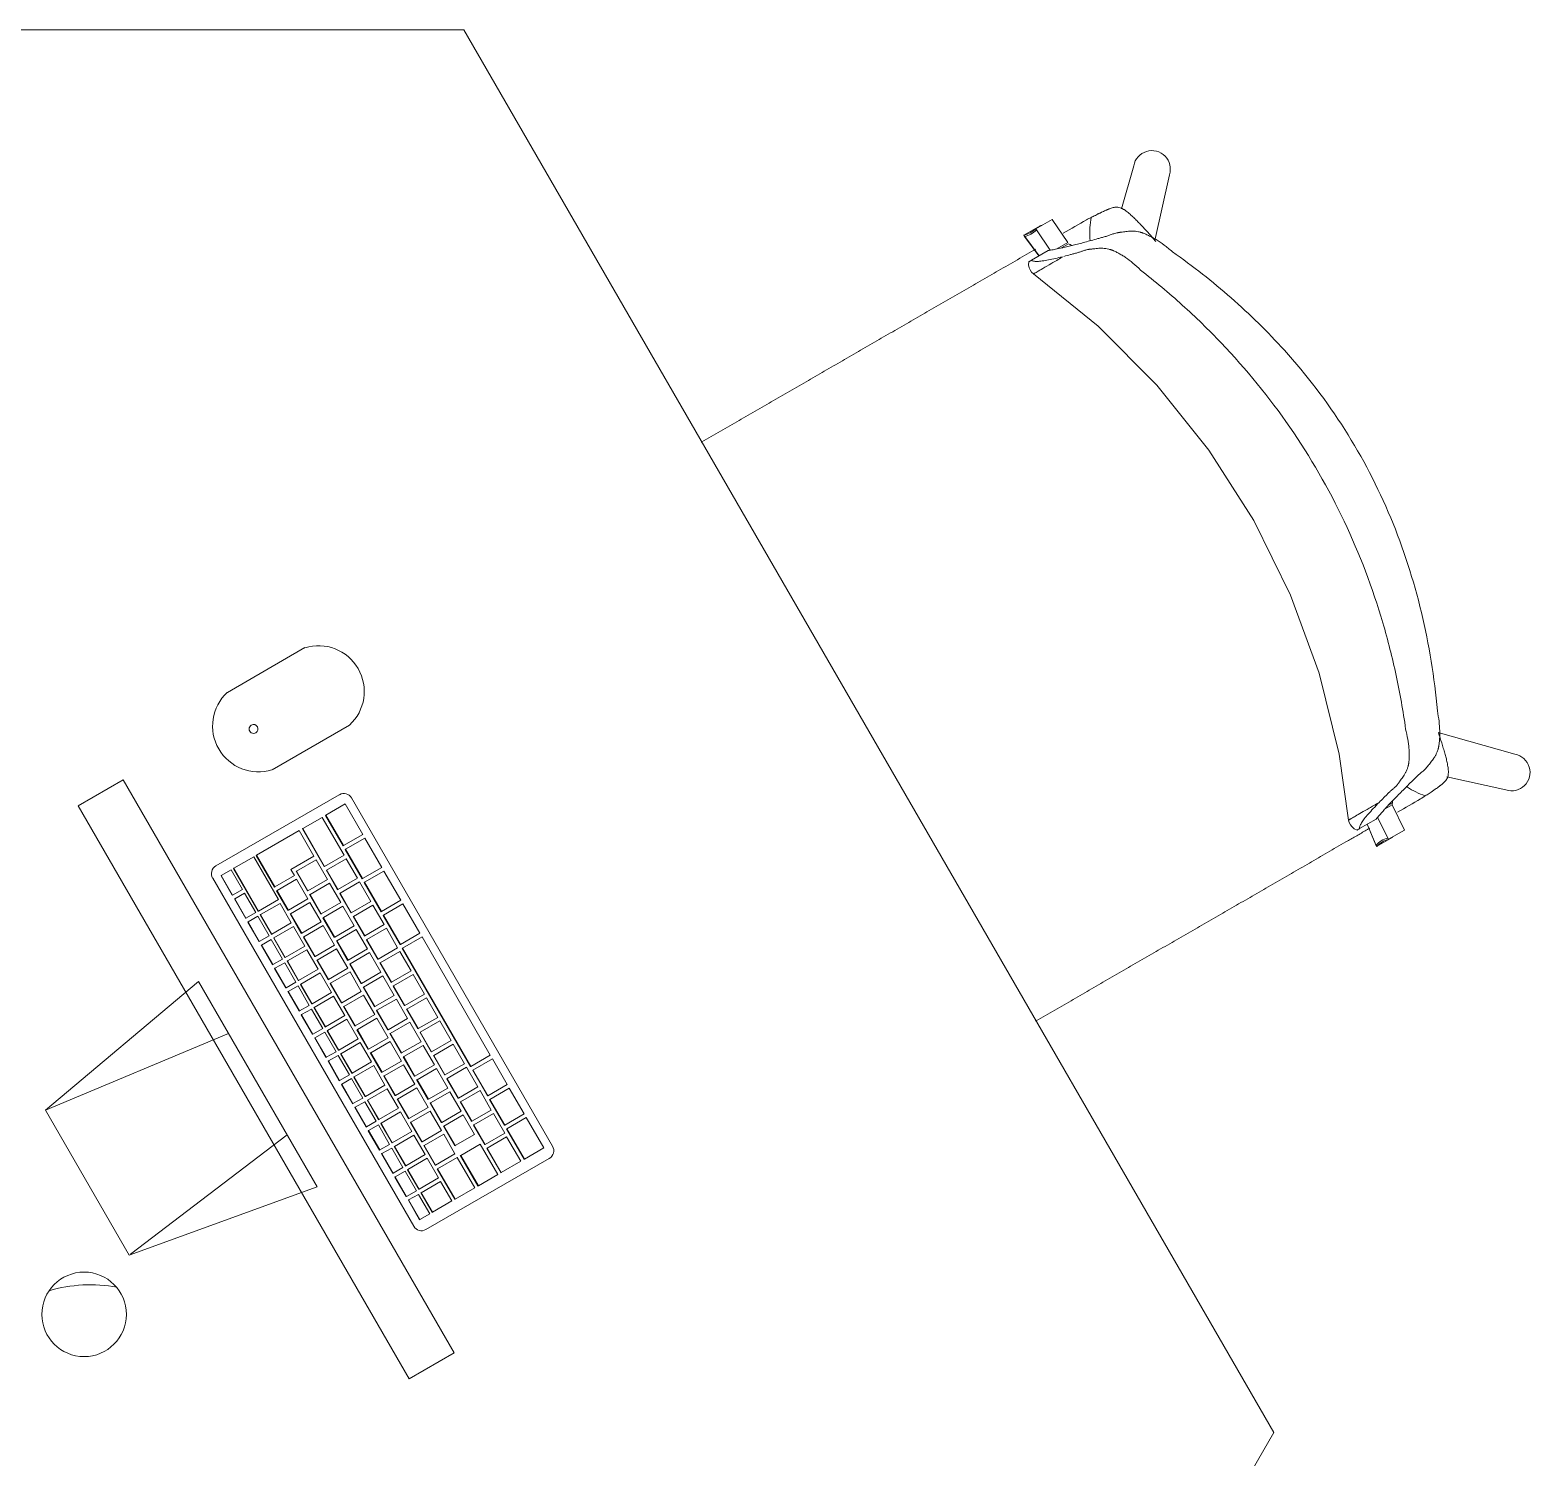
# Model space of a CAD drawing. Header units: millimetres. Extents: x 155927 to 295199, y -4084 to 97293.
# Drawn here: x 183494 to 184559, y 17849 to 18862 of the extents above; entities that cross this region are included whole.
import ezdxf

# ---------------------------------------------------------------- set-up
doc = ezdxf.new("R2010")
doc.units = ezdxf.units.MM
doc.header["$MEASUREMENT"] = 0
doc.layers.add('A-GENM', color=8, linetype='CONTINUOUS', lineweight=9)
doc.layers.add('I-FURN', color=8, linetype='CONTINUOUS', lineweight=9)

msp = doc.modelspace()

# ---------------------------------------------------------------- linework, layer by layer
at = {"layer": 'A-GENM'}
for p, q in [((183688.9, 18423.4), (183633.9, 18391.6)), ((183665.6, 18336.6), (183720.6, 18368.4)), ((183713.4, 18319), (183625.8, 18268.4)), ((183717.6, 18312.4), (183703.8, 18304.4)), ((183730.1, 18290.7), (183717.6, 18312.4)), ((183864.8, 18069.4), (183722.1, 18316.7)), ((183701.3, 18302.9), (183687.4, 18294.9)), ((183716.8, 18276.1), (183701.3, 18302.9)), ((183703.6, 18304.3), (183703.8, 18304.4)), ((183716.1, 18282.6), (183703.6, 18304.3)), ((183703.8, 18304.4), (183716.3, 18282.8)), ((183684.9, 18293.5), (183654.7, 18276)), ((183695.4, 18275.3), (183684.9, 18293.5)), ((183687.2, 18294.8), (183687.4, 18294.9)), ((183702.7, 18268), (183687.2, 18294.8)), ((183687.4, 18294.9), (183702.9, 18268.1)), ((183716.3, 18282.8), (183730.1, 18290.7)), ((183731.6, 18288.1), (183717.8, 18280.2)), ((183743.6, 18267.3), (183731.6, 18288.1)), ((183654.4, 18275.9), (183654.7, 18276)), ((183667.4, 18253.4), (183654.4, 18275.9)), ((183654.7, 18276), (183667.7, 18253.5)), ((183702.9, 18268.1), (183716.8, 18276.1)), ((183716.1, 18282.6), (183716.3, 18282.8)), ((183717.6, 18280), (183717.8, 18280.2)), ((183729.6, 18259.2), (183717.6, 18280)), ((183717.8, 18280.2), (183729.8, 18259.4)), ((183636.6, 18265.6), (183629.6, 18261.6)), ((183644.6, 18251.7), (183636.6, 18265.6)), ((183638.3, 18266.6), (183638.5, 18266.7)), ((183655.8, 18236.2), (183638.3, 18266.6)), ((183652.6, 18274.8), (183638.5, 18266.7)), ((183638.5, 18266.7), (183656, 18236.4)), ((183670.1, 18244.5), (183652.6, 18274.8)), ((183679, 18265.8), (183695.4, 18275.3)), ((183681.5, 18261.5), (183679, 18265.8)), ((183696.9, 18272.7), (183683.1, 18264.7)), ((183704.9, 18258.8), (183696.9, 18272.7)), ((183702.7, 18268), (183702.9, 18268.1)), ((183704.2, 18265.4), (183704.4, 18265.5)), ((183712.2, 18251.5), (183704.2, 18265.4)), ((183718.3, 18273.5), (183704.4, 18265.5)), ((183704.4, 18265.5), (183712.4, 18251.6)), ((183726.3, 18259.6), (183718.3, 18273.5)), ((183729.8, 18259.4), (183743.6, 18267.3)), ((183623.5, 18259.8), (183766.2, 18012.5)), ((183629.4, 18261.4), (183629.6, 18261.6)), ((183637.4, 18247.6), (183629.4, 18261.4)), ((183629.6, 18261.6), (183637.6, 18247.7)), ((183667.7, 18253.5), (183681.5, 18261.5)), ((183683, 18258.9), (183669.2, 18250.9)), ((183682.8, 18264.6), (183683.1, 18264.7)), ((183690.8, 18250.7), (183682.8, 18264.6)), ((183691, 18245), (183683, 18258.9)), ((183683.1, 18264.7), (183691.1, 18250.8)), ((183691.1, 18250.8), (183704.9, 18258.8)), ((183706.4, 18256.2), (183692.6, 18248.2)), ((183714.4, 18242.4), (183706.4, 18256.2)), ((183712.4, 18251.6), (183726.3, 18259.6)), ((183727.8, 18257), (183713.9, 18249)), ((183735.8, 18243.2), (183727.8, 18257)), ((183729.6, 18259.2), (183729.8, 18259.4)), ((183731.1, 18256.6), (183731.3, 18256.8)), ((183743.1, 18235.9), (183731.1, 18256.6)), ((183745.1, 18264.7), (183731.3, 18256.8)), ((183731.3, 18256.8), (183743.3, 18236)), ((183757.1, 18244), (183745.1, 18264.7)), ((183637.4, 18247.6), (183637.6, 18247.7)), ((183637.6, 18247.7), (183644.6, 18251.7)), ((183638.9, 18245), (183639.1, 18245.1)), ((183646.9, 18231.1), (183638.9, 18245)), ((183646.1, 18249.1), (183639.1, 18245.1)), ((183639.1, 18245.1), (183647.1, 18231.3)), ((183654.1, 18235.3), (183646.1, 18249.1)), ((183656, 18236.4), (183670.1, 18244.5)), ((183667.4, 18253.4), (183667.7, 18253.5)), ((183668.9, 18250.8), (183669.2, 18250.9)), ((183676.9, 18236.9), (183668.9, 18250.8)), ((183669.2, 18250.9), (183677.2, 18237)), ((183677.2, 18237), (183691, 18245)), ((183690.8, 18250.7), (183691.1, 18250.8)), ((183692.3, 18248.1), (183692.6, 18248.2)), ((183700.3, 18234.2), (183692.3, 18248.1)), ((183692.6, 18248.2), (183700.6, 18234.4)), ((183712.2, 18251.5), (183712.4, 18251.6)), ((183713.7, 18248.9), (183713.9, 18249)), ((183721.7, 18235.1), (183713.7, 18248.9)), ((183713.9, 18249), (183721.9, 18235.2)), ((183743.3, 18236), (183757.1, 18244)), ((183647.1, 18231.3), (183654.1, 18235.3)), ((183655.8, 18236.2), (183656, 18236.4)), ((183657.3, 18233.6), (183657.5, 18233.8)), ((183665.3, 18219.8), (183657.3, 18233.6)), ((183671.3, 18241.8), (183657.5, 18233.8)), ((183657.5, 18233.8), (183665.5, 18219.9)), ((183679.3, 18227.9), (183671.3, 18241.8)), ((183676.9, 18236.9), (183677.2, 18237)), ((183678.4, 18234.3), (183678.7, 18234.4)), ((183686.4, 18220.5), (183678.4, 18234.3)), ((183692.5, 18242.4), (183678.7, 18234.4)), ((183678.7, 18234.4), (183686.7, 18220.6)), ((183700.5, 18228.6), (183692.5, 18242.4)), ((183700.3, 18234.2), (183700.6, 18234.4)), ((183700.6, 18234.4), (183714.4, 18242.4)), ((183715.9, 18239.8), (183702.1, 18231.8)), ((183723.9, 18225.9), (183715.9, 18239.8)), ((183721.7, 18235.1), (183721.9, 18235.2)), ((183721.9, 18235.2), (183735.8, 18243.2)), ((183737.3, 18240.6), (183723.4, 18232.6)), ((183745.3, 18226.7), (183737.3, 18240.6)), ((183743.1, 18235.9), (183743.3, 18236)), ((183744.6, 18233.3), (183744.8, 18233.4)), ((183756.6, 18212.5), (183744.6, 18233.3)), ((183758.6, 18241.4), (183744.8, 18233.4)), ((183744.8, 18233.4), (183756.8, 18212.6)), ((183770.6, 18220.6), (183758.6, 18241.4)), ((183646.9, 18231.1), (183647.1, 18231.3)), ((183648.4, 18228.5), (183648.6, 18228.7)), ((183656.4, 18214.7), (183648.4, 18228.5)), ((183655.6, 18232.7), (183648.6, 18228.7)), ((183648.6, 18228.7), (183656.6, 18214.8)), ((183663.6, 18218.8), (183655.6, 18232.7)), ((183665.5, 18219.9), (183679.3, 18227.9)), ((183680.8, 18225.3), (183667, 18217.3)), ((183688.8, 18211.5), (183680.8, 18225.3)), ((183686.7, 18220.6), (183700.5, 18228.6)), ((183702, 18226), (183688.2, 18218)), ((183701.8, 18231.6), (183702.1, 18231.8)), ((183709.8, 18217.8), (183701.8, 18231.6)), ((183710, 18212.1), (183702, 18226)), ((183702.1, 18231.8), (183710.1, 18217.9)), ((183710.1, 18217.9), (183723.9, 18225.9)), ((183725.4, 18223.3), (183711.6, 18215.3)), ((183723.2, 18232.5), (183723.4, 18232.6)), ((183731.2, 18218.6), (183723.2, 18232.5)), ((183723.4, 18232.6), (183731.4, 18218.7)), ((183733.4, 18209.5), (183725.4, 18223.3)), ((183731.4, 18218.7), (183745.3, 18226.7)), ((183746.8, 18224.1), (183732.9, 18216.1)), ((183754.8, 18210.3), (183746.8, 18224.1)), ((183656.4, 18214.7), (183656.6, 18214.8)), ((183656.6, 18214.8), (183663.6, 18218.8)), ((183657.9, 18212.1), (183658.1, 18212.2)), ((183665.9, 18198.2), (183657.9, 18212.1)), ((183665.1, 18216.2), (183658.1, 18212.2)), ((183658.1, 18212.2), (183666.1, 18198.4)), ((183673.1, 18202.3), (183665.1, 18216.2)), ((183665.3, 18219.8), (183665.5, 18219.9)), ((183666.8, 18217.2), (183667, 18217.3)), ((183674.8, 18203.3), (183666.8, 18217.2)), ((183667, 18217.3), (183675, 18203.5)), ((183686.4, 18220.5), (183686.7, 18220.6)), ((183687.9, 18217.9), (183688.2, 18218)), ((183695.9, 18204), (183687.9, 18217.9)), ((183688.2, 18218), (183696.2, 18204.1)), ((183696.2, 18204.1), (183710, 18212.1)), ((183709.8, 18217.8), (183710.1, 18217.9)), ((183711.3, 18215.2), (183711.6, 18215.3)), ((183719.3, 18201.3), (183711.3, 18215.2)), ((183711.6, 18215.3), (183719.6, 18201.5)), ((183731.2, 18218.6), (183731.4, 18218.7)), ((183732.7, 18216), (183732.9, 18216.1)), ((183740.7, 18202.1), (183732.7, 18216)), ((183732.9, 18216.1), (183740.9, 18202.3)), ((183756.6, 18212.5), (183756.8, 18212.6)), ((183756.8, 18212.6), (183770.6, 18220.6)), ((183772.1, 18218), (183758.3, 18210)), ((183820.6, 18134), (183772.1, 18218)), ((183666.1, 18198.4), (183673.1, 18202.3)), ((183674.8, 18203.3), (183675, 18203.5)), ((183675, 18203.5), (183688.8, 18211.5)), ((183690.3, 18208.9), (183676.5, 18200.9)), ((183698.3, 18195), (183690.3, 18208.9)), ((183695.9, 18204), (183696.2, 18204.1)), ((183697.4, 18201.4), (183697.7, 18201.5)), ((183705.4, 18187.5), (183697.4, 18201.4)), ((183711.5, 18209.5), (183697.7, 18201.5)), ((183697.7, 18201.5), (183705.7, 18187.7)), ((183719.5, 18195.7), (183711.5, 18209.5)), ((183719.3, 18201.3), (183719.6, 18201.5)), ((183719.6, 18201.5), (183733.4, 18209.5)), ((183734.9, 18206.9), (183721.1, 18198.9)), ((183742.9, 18193), (183734.9, 18206.9)), ((183740.7, 18202.1), (183740.9, 18202.3)), ((183740.9, 18202.3), (183754.8, 18210.3)), ((183756.3, 18207.7), (183742.4, 18199.7)), ((183764.3, 18193.8), (183756.3, 18207.7)), ((183758.1, 18209.9), (183758.3, 18210)), ((183806.6, 18125.9), (183758.1, 18209.9)), ((183758.3, 18210), (183806.8, 18126)), ((183665.9, 18198.2), (183666.1, 18198.4)), ((183667.4, 18195.6), (183667.6, 18195.8)), ((183675.4, 18181.8), (183667.4, 18195.6)), ((183674.6, 18199.7), (183667.6, 18195.8)), ((183667.6, 18195.8), (183675.6, 18181.9)), ((183682.6, 18185.9), (183674.6, 18199.7)), ((183676.3, 18200.7), (183676.5, 18200.9)), ((183684.3, 18186.9), (183676.3, 18200.7)), ((183676.5, 18200.9), (183684.5, 18187)), ((183684.5, 18187), (183698.3, 18195)), ((183699.8, 18192.4), (183686, 18184.4)), ((183707.8, 18178.5), (183699.8, 18192.4)), ((183705.7, 18187.7), (183719.5, 18195.7)), ((183721, 18193.1), (183707.2, 18185.1)), ((183720.8, 18198.7), (183721.1, 18198.9)), ((183728.8, 18184.9), (183720.8, 18198.7)), ((183729, 18179.2), (183721, 18193.1)), ((183721.1, 18198.9), (183729.1, 18185)), ((183729.1, 18185), (183742.9, 18193)), ((183744.4, 18190.4), (183730.6, 18182.4)), ((183742.2, 18199.5), (183742.4, 18199.7)), ((183750.2, 18185.7), (183742.2, 18199.5)), ((183742.4, 18199.7), (183750.4, 18185.8)), ((183752.4, 18176.5), (183744.4, 18190.4)), ((183750.4, 18185.8), (183764.3, 18193.8)), ((183765.8, 18191.2), (183751.9, 18183.2)), ((183773.8, 18177.4), (183765.8, 18191.2)), ((183675.4, 18181.8), (183675.6, 18181.9)), ((183675.6, 18181.9), (183682.6, 18185.9)), ((183684.1, 18183.3), (183677.1, 18179.3)), ((183692.1, 18169.4), (183684.1, 18183.3)), ((183684.3, 18186.9), (183684.5, 18187)), ((183685.8, 18184.3), (183686, 18184.4)), ((183693.8, 18170.4), (183685.8, 18184.3)), ((183686, 18184.4), (183694, 18170.6)), ((183705.4, 18187.5), (183705.7, 18187.7)), ((183706.9, 18184.9), (183707.2, 18185.1)), ((183714.9, 18171.1), (183706.9, 18184.9)), ((183707.2, 18185.1), (183715.2, 18171.2)), ((183728.8, 18184.9), (183729.1, 18185)), ((183730.3, 18182.3), (183730.6, 18182.4)), ((183738.3, 18168.4), (183730.3, 18182.3)), ((183730.6, 18182.4), (183738.6, 18168.6)), ((183750.2, 18185.7), (183750.4, 18185.8)), ((183751.7, 18183.1), (183751.9, 18183.2)), ((183759.7, 18169.2), (183751.7, 18183.1)), ((183751.9, 18183.2), (183759.9, 18169.4)), ((183676.9, 18179.2), (183677.1, 18179.3)), ((183684.9, 18165.3), (183676.9, 18179.2)), ((183677.1, 18179.3), (183685.1, 18165.4)), ((183685.1, 18165.4), (183692.1, 18169.4)), ((183693.8, 18170.4), (183694, 18170.6)), ((183694, 18170.6), (183707.8, 18178.5)), ((183709.3, 18175.9), (183695.5, 18168)), ((183717.3, 18162.1), (183709.3, 18175.9)), ((183714.9, 18171.1), (183715.2, 18171.2)), ((183715.2, 18171.2), (183729, 18179.2)), ((183730.5, 18176.6), (183716.7, 18168.6)), ((183738.5, 18162.8), (183730.5, 18176.6)), ((183738.6, 18168.6), (183752.4, 18176.5)), ((183753.9, 18173.9), (183740.1, 18166)), ((183761.9, 18160.1), (183753.9, 18173.9)), ((183759.7, 18169.2), (183759.9, 18169.4)), ((183759.9, 18169.4), (183773.8, 18177.4)), ((183775.3, 18174.8), (183761.4, 18166.8)), ((183783.3, 18160.9), (183775.3, 18174.8)), ((183684.9, 18165.3), (183685.1, 18165.4)), ((183686.4, 18162.7), (183686.6, 18162.8)), ((183694.4, 18148.9), (183686.4, 18162.7)), ((183693.6, 18166.8), (183686.6, 18162.8)), ((183686.6, 18162.8), (183694.6, 18149)), ((183701.6, 18153), (183693.6, 18166.8)), ((183695.3, 18167.8), (183695.5, 18168)), ((183703.3, 18154), (183695.3, 18167.8)), ((183695.5, 18168), (183703.5, 18154.1)), ((183703.5, 18154.1), (183717.3, 18162.1)), ((183718.8, 18159.5), (183705, 18151.5)), ((183716.4, 18168.5), (183716.7, 18168.6)), ((183724.4, 18154.6), (183716.4, 18168.5)), ((183716.7, 18168.6), (183724.7, 18154.8)), ((183726.8, 18145.6), (183718.8, 18159.5)), ((183724.7, 18154.8), (183738.5, 18162.8)), ((183740, 18160.2), (183726.2, 18152.2)), ((183738.3, 18168.4), (183738.6, 18168.6)), ((183739.8, 18165.8), (183740.1, 18166)), ((183747.8, 18152), (183739.8, 18165.8)), ((183748, 18146.3), (183740, 18160.2)), ((183740.1, 18166), (183748.1, 18152.1)), ((183748.1, 18152.1), (183761.9, 18160.1)), ((183761.2, 18166.6), (183761.4, 18166.8)), ((183769.2, 18152.8), (183761.2, 18166.6)), ((183761.4, 18166.8), (183769.4, 18152.9)), ((183769.4, 18152.9), (183783.3, 18160.9)), ((183694.4, 18148.9), (183694.6, 18149)), ((183694.6, 18149), (183701.6, 18153)), ((183703.1, 18150.4), (183696.1, 18146.4)), ((183711.1, 18136.5), (183703.1, 18150.4)), ((183703.3, 18154), (183703.5, 18154.1)), ((183704.8, 18151.4), (183705, 18151.5)), ((183712.8, 18137.5), (183704.8, 18151.4)), ((183705, 18151.5), (183713, 18137.7)), ((183724.4, 18154.6), (183724.7, 18154.8)), ((183725.9, 18152), (183726.2, 18152.2)), ((183733.9, 18138.2), (183725.9, 18152)), ((183726.2, 18152.2), (183734.2, 18138.3)), ((183747.8, 18152), (183748.1, 18152.1)), ((183749.3, 18149.4), (183749.6, 18149.5)), ((183757.3, 18135.5), (183749.3, 18149.4)), ((183763.4, 18157.5), (183749.6, 18149.5)), ((183749.6, 18149.5), (183757.6, 18135.7)), ((183771.4, 18143.6), (183763.4, 18157.5)), ((183769.2, 18152.8), (183769.4, 18152.9)), ((183770.7, 18150.2), (183770.9, 18150.3)), ((183778.7, 18136.3), (183770.7, 18150.2)), ((183784.8, 18158.3), (183770.9, 18150.3)), ((183770.9, 18150.3), (183778.9, 18136.5)), ((183792.8, 18144.4), (183784.8, 18158.3)), ((183695.9, 18146.3), (183696.1, 18146.4)), ((183703.9, 18132.4), (183695.9, 18146.3)), ((183696.1, 18146.4), (183704.1, 18132.5)), ((183712.8, 18137.5), (183713, 18137.7)), ((183713, 18137.7), (183726.8, 18145.6)), ((183728.3, 18143), (183714.5, 18135.1)), ((183736.3, 18129.2), (183728.3, 18143)), ((183733.9, 18138.2), (183734.2, 18138.3)), ((183734.2, 18138.3), (183748, 18146.3)), ((183749.5, 18143.7), (183735.7, 18135.7)), ((183757.5, 18129.8), (183749.5, 18143.7)), ((183757.6, 18135.7), (183771.4, 18143.6)), ((183772.9, 18141), (183759.1, 18133.1)), ((183780.9, 18127.2), (183772.9, 18141)), ((183778.9, 18136.5), (183792.8, 18144.4)), ((183794.3, 18141.8), (183780.4, 18133.9)), ((183802.3, 18128), (183794.3, 18141.8)), ((183703.9, 18132.4), (183704.1, 18132.5)), ((183704.1, 18132.5), (183711.1, 18136.5)), ((183705.4, 18129.8), (183705.6, 18129.9)), ((183713.4, 18115.9), (183705.4, 18129.8)), ((183712.6, 18133.9), (183705.6, 18129.9)), ((183705.6, 18129.9), (183713.6, 18116.1)), ((183720.6, 18120.1), (183712.6, 18133.9)), ((183714.3, 18134.9), (183714.5, 18135.1)), ((183722.3, 18121.1), (183714.3, 18134.9)), ((183714.5, 18135.1), (183722.5, 18121.2)), ((183722.5, 18121.2), (183736.3, 18129.2)), ((183737.8, 18126.6), (183724, 18118.6)), ((183735.4, 18135.6), (183735.7, 18135.7)), ((183743.4, 18121.7), (183735.4, 18135.6)), ((183735.7, 18135.7), (183743.7, 18121.9)), ((183745.8, 18112.7), (183737.8, 18126.6)), ((183743.7, 18121.9), (183757.5, 18129.8)), ((183759, 18127.2), (183745.2, 18119.3)), ((183757.3, 18135.5), (183757.6, 18135.7)), ((183758.8, 18132.9), (183759.1, 18133.1)), ((183766.8, 18119.1), (183758.8, 18132.9)), ((183767, 18113.4), (183759, 18127.2)), ((183759.1, 18133.1), (183767.1, 18119.2)), ((183767.1, 18119.2), (183780.9, 18127.2)), ((183778.7, 18136.3), (183778.9, 18136.5)), ((183780.2, 18133.7), (183780.4, 18133.9)), ((183788.2, 18119.9), (183780.2, 18133.7)), ((183780.4, 18133.9), (183788.4, 18120)), ((183788.4, 18120), (183802.3, 18128)), ((183806.8, 18126), (183820.6, 18134)), ((183822.1, 18131.4), (183808.3, 18123.4)), ((183832.6, 18113.2), (183822.1, 18131.4)), ((183713.4, 18115.9), (183713.6, 18116.1)), ((183713.6, 18116.1), (183720.6, 18120.1)), ((183722.1, 18117.5), (183715.1, 18113.5)), ((183730.1, 18103.6), (183722.1, 18117.5)), ((183722.3, 18121.1), (183722.5, 18121.2)), ((183723.8, 18118.5), (183724, 18118.6)), ((183731.8, 18104.6), (183723.8, 18118.5)), ((183724, 18118.6), (183732, 18104.7)), ((183743.4, 18121.7), (183743.7, 18121.9)), ((183744.9, 18119.1), (183745.2, 18119.3)), ((183752.9, 18105.3), (183744.9, 18119.1)), ((183745.2, 18119.3), (183753.2, 18105.4)), ((183766.8, 18119.1), (183767.1, 18119.2)), ((183768.3, 18116.5), (183768.6, 18116.6)), ((183776.3, 18102.6), (183768.3, 18116.5)), ((183782.4, 18124.6), (183768.6, 18116.6)), ((183768.6, 18116.6), (183776.6, 18102.7)), ((183790.4, 18110.7), (183782.4, 18124.6)), ((183788.2, 18119.9), (183788.4, 18120)), ((183789.7, 18117.3), (183789.9, 18117.4)), ((183797.7, 18103.4), (183789.7, 18117.3)), ((183803.8, 18125.4), (183789.9, 18117.4)), ((183789.9, 18117.4), (183797.9, 18103.6)), ((183811.8, 18111.5), (183803.8, 18125.4)), ((183806.6, 18125.9), (183806.8, 18126)), ((183808.1, 18123.3), (183808.3, 18123.4)), ((183818.6, 18105.1), (183808.1, 18123.3)), ((183808.3, 18123.4), (183818.8, 18105.2)), ((183714.9, 18113.3), (183715.1, 18113.5)), ((183722.9, 18099.5), (183714.9, 18113.3)), ((183715.1, 18113.5), (183723.1, 18099.6)), ((183732, 18104.7), (183745.8, 18112.7)), ((183747.3, 18110.1), (183733.5, 18102.1)), ((183755.3, 18096.3), (183747.3, 18110.1)), ((183752.9, 18105.3), (183753.2, 18105.4)), ((183753.2, 18105.4), (183767, 18113.4)), ((183768.5, 18110.8), (183754.7, 18102.8)), ((183776.5, 18096.9), (183768.5, 18110.8)), ((183776.6, 18102.7), (183790.4, 18110.7)), ((183791.9, 18108.1), (183778.1, 18100.2)), ((183799.9, 18094.3), (183791.9, 18108.1)), ((183797.9, 18103.6), (183811.8, 18111.5)), ((183813.3, 18108.9), (183799.4, 18101)), ((183821.3, 18095.1), (183813.3, 18108.9)), ((183818.6, 18105.1), (183818.8, 18105.2)), ((183818.8, 18105.2), (183832.6, 18113.2)), ((183834.1, 18110.6), (183820.3, 18102.6)), ((183844.6, 18092.4), (183834.1, 18110.6)), ((183722.9, 18099.5), (183723.1, 18099.6)), ((183723.1, 18099.6), (183730.1, 18103.6)), ((183724.4, 18096.9), (183724.6, 18097)), ((183732.4, 18083), (183724.4, 18096.9)), ((183731.6, 18101), (183724.6, 18097)), ((183724.6, 18097), (183732.6, 18083.2)), ((183739.6, 18087.2), (183731.6, 18101)), ((183731.8, 18104.6), (183732, 18104.7)), ((183733.3, 18102), (183733.5, 18102.1)), ((183741.3, 18088.2), (183733.3, 18102)), ((183733.5, 18102.1), (183741.5, 18088.3)), ((183741.5, 18088.3), (183755.3, 18096.3)), ((183754.4, 18102.7), (183754.7, 18102.8)), ((183762.4, 18088.8), (183754.4, 18102.7)), ((183754.7, 18102.8), (183762.7, 18089)), ((183762.7, 18089), (183776.5, 18096.9)), ((183776.3, 18102.6), (183776.6, 18102.7)), ((183777.8, 18100), (183778.1, 18100.2)), ((183785.8, 18086.2), (183777.8, 18100)), ((183778.1, 18100.2), (183786.1, 18086.3)), ((183797.7, 18103.4), (183797.9, 18103.6)), ((183799.2, 18100.8), (183799.4, 18101)), ((183807.2, 18087), (183799.2, 18100.8)), ((183799.4, 18101), (183807.4, 18087.1)), ((183807.4, 18087.1), (183821.3, 18095.1)), ((183820.1, 18102.5), (183820.3, 18102.6)), ((183830.6, 18084.3), (183820.1, 18102.5)), ((183820.3, 18102.6), (183830.8, 18084.4)), ((183732.6, 18083.2), (183739.6, 18087.2)), ((183741.1, 18084.6), (183734.1, 18080.6)), ((183749.1, 18070.7), (183741.1, 18084.6)), ((183741.3, 18088.2), (183741.5, 18088.3)), ((183742.8, 18085.6), (183743, 18085.7)), ((183750.8, 18071.7), (183742.8, 18085.6)), ((183756.8, 18093.7), (183743, 18085.7)), ((183743, 18085.7), (183751, 18071.8)), ((183764.8, 18079.8), (183756.8, 18093.7)), ((183762.4, 18088.8), (183762.7, 18089)), ((183763.9, 18086.2), (183764.2, 18086.4)), ((183771.9, 18072.4), (183763.9, 18086.2)), ((183778, 18094.3), (183764.2, 18086.4)), ((183764.2, 18086.4), (183772.2, 18072.5)), ((183786, 18080.5), (183778, 18094.3)), ((183785.8, 18086.2), (183786.1, 18086.3)), ((183786.1, 18086.3), (183799.9, 18094.3)), ((183801.4, 18091.7), (183787.6, 18083.7)), ((183809.4, 18077.8), (183801.4, 18091.7)), ((183807.2, 18087), (183807.4, 18087.1)), ((183808.7, 18084.4), (183808.9, 18084.5)), ((183816.7, 18070.5), (183808.7, 18084.4)), ((183822.8, 18092.5), (183808.9, 18084.5)), ((183808.9, 18084.5), (183816.9, 18070.6)), ((183830.8, 18078.6), (183822.8, 18092.5)), ((183830.6, 18084.3), (183830.8, 18084.4)), ((183830.8, 18084.4), (183844.6, 18092.4)), ((183846.1, 18089.8), (183832.3, 18081.8)), ((183858.6, 18068.2), (183846.1, 18089.8)), ((183732.4, 18083), (183732.6, 18083.2)), ((183733.9, 18080.4), (183734.1, 18080.6)), ((183741.9, 18066.6), (183733.9, 18080.4)), ((183734.1, 18080.6), (183742.1, 18066.7)), ((183751, 18071.8), (183764.8, 18079.8)), ((183766.3, 18077.2), (183752.5, 18069.2)), ((183774.3, 18063.4), (183766.3, 18077.2)), ((183772.2, 18072.5), (183786, 18080.5)), ((183787.5, 18077.9), (183773.7, 18069.9)), ((183787.3, 18083.6), (183787.6, 18083.7)), ((183795.3, 18069.7), (183787.3, 18083.6)), ((183795.5, 18064), (183787.5, 18077.9)), ((183787.6, 18083.7), (183795.6, 18069.8)), ((183795.6, 18069.8), (183809.4, 18077.8)), ((183816.9, 18070.6), (183830.8, 18078.6)), ((183832.2, 18076), (183818.4, 18068)), ((183832.1, 18081.7), (183832.3, 18081.8)), ((183844.6, 18060.1), (183832.1, 18081.7)), ((183842.2, 18058.7), (183832.2, 18076)), ((183832.3, 18081.8), (183844.8, 18060.2)), ((183741.9, 18066.6), (183742.1, 18066.7)), ((183742.1, 18066.7), (183749.1, 18070.7)), ((183743.4, 18064), (183743.6, 18064.1)), ((183751.4, 18050.1), (183743.4, 18064)), ((183750.6, 18068.1), (183743.6, 18064.1)), ((183743.6, 18064.1), (183751.6, 18050.3)), ((183758.6, 18054.3), (183750.6, 18068.1)), ((183750.8, 18071.7), (183751, 18071.8)), ((183752.3, 18069.1), (183752.5, 18069.2)), ((183760.3, 18055.2), (183752.3, 18069.1)), ((183752.5, 18069.2), (183760.5, 18055.4)), ((183760.5, 18055.4), (183774.3, 18063.4)), ((183771.9, 18072.4), (183772.2, 18072.5)), ((183773.4, 18069.8), (183773.7, 18069.9)), ((183781.4, 18055.9), (183773.4, 18069.8)), ((183773.7, 18069.9), (183781.7, 18056)), ((183781.7, 18056), (183795.5, 18064)), ((183795.3, 18069.7), (183795.6, 18069.8)), ((183799.3, 18062.8), (183799.6, 18062.9)), ((183811.8, 18041.1), (183799.3, 18062.8)), ((183813.4, 18070.9), (183799.6, 18062.9)), ((183799.6, 18062.9), (183812.1, 18041.3)), ((183825.9, 18049.2), (183813.4, 18070.9)), ((183816.7, 18070.5), (183816.9, 18070.6)), ((183818.2, 18067.9), (183818.4, 18068)), ((183828.2, 18050.6), (183818.2, 18067.9)), ((183818.4, 18068), (183828.4, 18050.7)), ((183844.8, 18060.2), (183858.6, 18068.2)), ((183751.6, 18050.3), (183758.6, 18054.3)), ((183760.3, 18055.2), (183760.5, 18055.4)), ((183761.8, 18052.6), (183762, 18052.8)), ((183769.8, 18038.8), (183761.8, 18052.6)), ((183775.8, 18060.8), (183762, 18052.8)), ((183762, 18052.8), (183770, 18038.9)), ((183774.9, 18010.2), (183862.5, 18060.7)), ((183783.8, 18046.9), (183775.8, 18060.8)), ((183781.4, 18055.9), (183781.7, 18056)), ((183782.9, 18053.3), (183783.2, 18053.4)), ((183795.4, 18031.7), (183782.9, 18053.3)), ((183797, 18061.4), (183783.2, 18053.4)), ((183783.2, 18053.4), (183795.7, 18031.8)), ((183809.5, 18039.8), (183797, 18061.4)), ((183828.4, 18050.7), (183842.2, 18058.7)), ((183844.6, 18060.1), (183844.8, 18060.2)), ((183751.4, 18050.1), (183751.6, 18050.3)), ((183752.9, 18047.5), (183753.1, 18047.7)), ((183760.9, 18033.7), (183752.9, 18047.5)), ((183760.1, 18051.7), (183753.1, 18047.7)), ((183753.1, 18047.7), (183761.1, 18033.8)), ((183768.1, 18037.8), (183760.1, 18051.7)), ((183770, 18038.9), (183783.8, 18046.9)), ((183785.3, 18044.3), (183771.5, 18036.3)), ((183793.3, 18030.5), (183785.3, 18044.3)), ((183811.8, 18041.1), (183812.1, 18041.3)), ((183812.1, 18041.3), (183825.9, 18049.2)), ((183828.2, 18050.6), (183828.4, 18050.7)), ((183760.9, 18033.7), (183761.1, 18033.8)), ((183761.1, 18033.8), (183768.1, 18037.8)), ((183762.4, 18031.1), (183762.6, 18031.2)), ((183770.4, 18017.2), (183762.4, 18031.1)), ((183769.6, 18035.2), (183762.6, 18031.2)), ((183762.6, 18031.2), (183770.6, 18017.4)), ((183777.6, 18021.3), (183769.6, 18035.2)), ((183769.8, 18038.8), (183770, 18038.9)), ((183771.3, 18036.2), (183771.5, 18036.3)), ((183779.3, 18022.3), (183771.3, 18036.2)), ((183771.5, 18036.3), (183779.5, 18022.5)), ((183795.4, 18031.7), (183795.7, 18031.8)), ((183795.7, 18031.8), (183809.5, 18039.8)), ((183770.6, 18017.4), (183777.6, 18021.3)), ((183779.3, 18022.3), (183779.5, 18022.5)), ((183779.5, 18022.5), (183793.3, 18030.5)), ((183770.4, 18017.2), (183770.6, 18017.4))]:
    msp.add_line(p, q, dxfattribs=at)
for centre, radius, start, end in [((183698.6, 18392.3), 32.5, 312.6804, 107.3196), ((183655.9, 18367.7), 32.5, 132.6804, 287.3196), ((183652.5, 18365.7), 3.16, 120, 300), ((183652.5, 18365.7), 3.16, 300, 120), ((183716.6, 18313.5), 6.35, 30, 120), ((183628.9, 18262.9), 6.35, 120, 210), ((183859.3, 18066.2), 6.35, 300, 30), ((183771.7, 18015.7), 6.35, 210, 300)]:
    msp.add_arc(centre, radius, start, end, dxfattribs=at)
at = {"layer": 'I-FURN'}
for p, q in [((183801.8, 18862), (182651.8, 18861.9)), ((184376.8, 17866), (183801.8, 18862)), ((184277.5, 18765.6), (184268.8, 18735)), ((184292.4, 18712.6), (184302.8, 18759.2)), ((184210.9, 18722.9), (184199.3, 18716.3)), ((184207.9, 18720.8), (184219.5, 18727.5)), ((184219.5, 18727.5), (184230.6, 18711)), ((184199.3, 18716.3), (184210.3, 18701.7)), ((184199.8, 18715.4), (184210.1, 18701.6)), ((184218.2, 18705.6), (184207.9, 18720.8)), ((184218.1, 18705.6), (184208.4, 18720)), ((184216.6, 18705.3), (184204.8, 18698.5)), ((184230.6, 18711), (184222.9, 18706.5)), ((184231, 18710.1), (184226.2, 18707.3)), ((184202.8, 18695.3), (184203, 18697.4)), ((184203.2, 18693.1), (184202.8, 18695.3)), ((184203.8, 18691.7), (184203.2, 18693.1)), ((184204.8, 18690.1), (184203.8, 18691.7)), ((184206.2, 18688.8), (184204.8, 18690.1)), ((184206.2, 18688.8), (184252.1, 18651.6)), ((184252.1, 18651.6), (184293.9, 18609.8)), ((184293.9, 18609.8), (184330.8, 18563.6)), ((184330.8, 18563.6), (184362.6, 18513.7)), ((184362.6, 18513.7), (184388.8, 18460.7)), ((184388.8, 18460.7), (184409.1, 18405.2)), ((184409.1, 18405.2), (184423.2, 18347.8)), ((184548.1, 18347.7), (184493.6, 18363.2)), ((184423.2, 18347.8), (184430, 18301)), ((183527.9, 18311.1), (183560, 18329.6)), ((183795, 17922.7), (183560, 18329.6)), ((184499.8, 18331.7), (184541.6, 18322.4)), ((183527.9, 18311.1), (183762.9, 17904.1)), ((184455.9, 18308.9), (184461, 18311.9)), ((184457.9, 18311.2), (184460.5, 18312.7)), ((184461, 18311.9), (184469.7, 18293.9)), ((184430, 18301), (184430.5, 18299.2)), ((184430.5, 18299.2), (184431.4, 18297.5)), ((184431.4, 18297.5), (184432.3, 18296.3)), ((184449.6, 18301.7), (184437.7, 18294.9)), ((184443.1, 18298), (184449.9, 18282.1)), ((184443.1, 18298), (184449.5, 18283)), ((184458.2, 18287.3), (184450.6, 18302.9)), ((184432.3, 18296.3), (184434, 18294.8)), ((184434, 18294.8), (184436, 18293.9)), ((184449.9, 18282.1), (184461.5, 18288.8)), ((184469.7, 18293.9), (184458.2, 18287.3)), ((183504.7, 18095), (183613.4, 18186.3)), ((183613.4, 18186.3), (183697.6, 18040.5)), ((183634.7, 18149.4), (183504.7, 18095)), ((183564.1, 17992), (183504.7, 18095)), ((183676.3, 18077.4), (183565.2, 17992.8)), ((183697.6, 18040.5), (183564.1, 17992)), ((183762.9, 17904.1), (183795, 17922.7)), ((183801.8, 16870.1), (184376.8, 17866))]:
    msp.add_line(p, q, dxfattribs=at)
for centre, radius, start, end in [((184290.3, 18763.2), 13.1, 341.9896, 169.6059), ((184545.7, 18334.8), 13.1, 251.9662, 79.5824), ((183532.2, 17950), 30, 0, 180), ((183536.8, 17866), 105, 79.7385, 106.336), ((183532.2, 17950), 30, 180, 0)]:
    msp.add_arc(centre, radius, start, end, dxfattribs=at)
for centre, start_param, end_param in [((184207.3, 18739.9), 2.819103, 2.902745), ((184195.7, 18733.3), 2.819103, 3.398599), ((184196.2, 18732.4), 2.819103, 3.398599), ((184462.4, 18271.4), 6.026179, 6.605675), ((184462.9, 18270.5), 6.026179, 6.605675)]:
    msp.add_ellipse(centre, major_axis=(-8.7, 15.1), ratio=0.978487, start_param=start_param, end_param=end_param, dxfattribs=at)
for points, knots in [([(184247.2, 18728.9), (184248.2, 18729.3), (184249.7, 18730.1), (184251.4, 18731), (184252.4, 18731.5), (184253.1, 18731.8), (184253.9, 18732.2), (184254.8, 18732.6), (184255.9, 18733.1), (184257, 18733.7), (184257.8, 18734), (184258.3, 18734.2), (184258.6, 18734.4), (184259, 18734.5), (184259.5, 18734.7), (184260.3, 18735.1), (184261.5, 18735.5), (184262.8, 18735.9), (184264.1, 18736.1), (184265.4, 18736.2), (184266.9, 18736), (184268.2, 18735.6), (184269.2, 18735.2), (184269.9, 18734.8), (184270.6, 18734.4), (184271.5, 18733.8), (184272.7, 18732.9), (184274.1, 18731.8), (184275.5, 18730.6), (184276.8, 18729.3), (184278, 18728.2), (184279.2, 18727), (184280.4, 18725.8), (184281.7, 18724.5), (184283.4, 18722.6), (184286.5, 18719.3), (184289.1, 18716.4), (184290.7, 18714.7)], [0, 0, 0, 0, 0.0625, 0.09375, 0.109375, 0.125, 0.140625, 0.15625, 0.1875, 0.21875, 0.234375, 0.242188, 0.25, 0.257812, 0.265625, 0.28125, 0.3125, 0.34375, 0.375, 0.40625, 0.4375, 0.46875, 0.484375, 0.5, 0.515625, 0.53125, 0.5625, 0.59375, 0.625, 0.65625, 0.6875, 0.71875, 0.75, 0.78125, 0.8125, 0.875, 1, 1, 1, 1]), ([(184247.2, 18728.9), (184246.8, 18726.4), (184246.2, 18721.7), (184246.1, 18716.2), (184246.4, 18713.1), (184246.4, 18712.2)], [0, 0, 0, 0, 0.02777778, 0.05555556, 0.06696683, 0.06696683, 0.06696683, 0.06696683]), ([(184224, 18706.8), (184225.9, 18707.1), (184229.3, 18707.8), (184234.3, 18709.1), (184238.4, 18710.1), (184242.7, 18711.3), (184247.2, 18712.5), (184251.2, 18713.6), (184254.5, 18714.5), (184256.7, 18715.1), (184258.4, 18715.6), (184260, 18716.2), (184261.6, 18716.8), (184263.3, 18717.3), (184264.6, 18717.7), (184265.8, 18718), (184266.7, 18718.1), (184267.2, 18718.2), (184267.6, 18718.3), (184268, 18718.3), (184268.6, 18718.4), (184269.6, 18718.5), (184271, 18718.7), (184272.7, 18719), (184274.6, 18719.2), (184276.5, 18719.2), (184278.6, 18719.1), (184280.4, 18718.8), (184281.7, 18718.5), (184282.5, 18718.3), (184283.1, 18718.1), (184283.7, 18717.9), (184284.5, 18717.6), (184285.9, 18717), (184288, 18716), (184290.6, 18714.7), (184294.2, 18712.6), (184298.9, 18709.4), (184302.9, 18706.2), (184304.9, 18704.5)], [0, 0, 0, 0, 0.142857, 0.214286, 0.285714, 0.357143, 0.428571, 0.5, 0.535714, 0.571429, 0.589286, 0.607143, 0.642857, 0.660714, 0.678571, 0.696429, 0.705357, 0.709821, 0.714286, 0.71875, 0.723214, 0.732143, 0.75, 0.767857, 0.785714, 0.803571, 0.821429, 0.839286, 0.848214, 0.852679, 0.857143, 0.861607, 0.866071, 0.875, 0.892857, 0.910714, 0.928571, 0.964286, 1, 1, 1, 1]), ([(183970.4, 18569.3), (183970.5, 18569.3), (183975, 18571.9), (183983.9, 18577.1), (183997.2, 18584.8), (184010.3, 18592.3), (184021.2, 18598.6), (184029.9, 18603.6), (184036.6, 18607.5), (184043.2, 18611.3), (184051.8, 18616.3), (184062.6, 18622.5), (184073.2, 18628.6), (184081.9, 18633.6), (184088.4, 18637.4), (184095, 18641.2), (184103.6, 18646.2), (184114.4, 18652.4), (184125.2, 18658.7), (184133.9, 18663.7), (184140.6, 18667.5), (184147.2, 18671.4), (184156, 18676.4), (184166.8, 18682.7), (184179.8, 18690.2), (184193.2, 18697.9), (184202.5, 18703.3), (184207.3, 18706.1), (184207.7, 18706.3)], [-0.751114, -0.751114, -0.751114, -0.751114, -0.75, -0.7142857, -0.6785714, -0.6428571, -0.6071429, -0.5892857, -0.5714286, -0.5535714, -0.5357143, -0.5, -0.4642857, -0.4464286, -0.4285714, -0.4107143, -0.3928571, -0.3571429, -0.3214286, -0.3035714, -0.2857143, -0.2678571, -0.25, -0.2142857, -0.1785714, -0.1428571, -0.1071429, -0.103964, -0.103964, -0.103964, -0.103964]), ([(184282.3, 18691.5), (184280.5, 18693.3), (184276.8, 18696.5), (184272.5, 18699.9), (184269.1, 18702.1), (184266.7, 18703.5), (184264.7, 18704.5), (184263.3, 18705.1), (184262.5, 18705.4), (184262, 18705.7), (184261.4, 18705.9), (184260.7, 18706.1), (184259.4, 18706.5), (184257.6, 18706.8), (184255.5, 18707), (184253.5, 18707), (184251.6, 18706.9), (184249.9, 18706.7), (184248.5, 18706.5), (184247.5, 18706.4), (184247, 18706.3), (184246.6, 18706.3), (184246.2, 18706.3), (184245.7, 18706.2), (184244.9, 18706.1), (184243.9, 18705.9), (184242.7, 18705.6), (184241.2, 18705.1), (184239.9, 18704.6), (184238.5, 18704.1), (184237.3, 18703.7), (184236.1, 18703.4), (184234.5, 18703), (184231.7, 18702.2), (184229.3, 18701.6), (184227.8, 18701.2)], [0, 0, 0, 0, 0.0625, 0.125, 0.15625, 0.1875, 0.21875, 0.234375, 0.242188, 0.25, 0.257812, 0.265625, 0.28125, 0.3125, 0.34375, 0.375, 0.40625, 0.4375, 0.46875, 0.484375, 0.492188, 0.5, 0.507812, 0.515625, 0.53125, 0.5625, 0.59375, 0.625, 0.6875, 0.71875, 0.75, 0.78125, 0.8125, 0.875, 1, 1, 1, 1]), ([(184233.6, 18708.9), (184233.1, 18709.2), (184232.2, 18709.6), (184231.4, 18709.9), (184231, 18710.1)], [-0.5281276, -0.5281276, -0.5281276, -0.5281276, -0.3333333, -0.1189454, -0.1189454, -0.1189454, -0.1189454]), ([(184304.9, 18704.5), (184319.4, 18694.3), (184347.2, 18672.5), (184389.4, 18631.1), (184429, 18579.4), (184461.7, 18516.4), (184479.8, 18460.1), (184489.1, 18413.8), (184492, 18390.4), (184493, 18378.6)], [-1, -1, -1, -1, -0.863636, -0.727273, -0.545455, -0.363636, -0.181818, -0.090909, 0, 0, 0, 0]), ([(184226.8, 18701), (184225.1, 18700.5), (184221.6, 18699.7), (184216.8, 18698.7), (184212.4, 18697.9), (184208.8, 18697.5), (184206.2, 18697.8), (184205.1, 18698.2), (184204.8, 18698.5)], [0.0275443, 0.0275443, 0.0275443, 0.0275443, 0.1666667, 0.3333333, 0.5, 0.6666667, 0.8333333, 1, 1, 1, 1]), ([(184206.2, 18688.8), (184206.2, 18688.8), (184206.3, 18688.8), (184206.7, 18689.1), (184207.5, 18689.5), (184209.2, 18690.5), (184212.6, 18692.5), (184218.6, 18695.9), (184224, 18699.1), (184226.8, 18700.7)], [0.3374293, 0.3374293, 0.3374293, 0.3374293, 0.3888889, 0.4444444, 0.5138889, 0.5833333, 0.7222222, 0.8611111, 0.9857568, 0.9857568, 0.9857568, 0.9857568]), ([(184470.5, 18365.6), (184468.7, 18378.4), (184464.2, 18403.7), (184451.6, 18453.7), (184428.7, 18514), (184390, 18581.1), (184349.2, 18631.1), (184312.2, 18667), (184292.5, 18683.5), (184282.3, 18691.5)], [-1, -1, -1, -1, -0.9, -0.8, -0.6, -0.4, -0.2, -0.1, 0, 0, 0, 0]), ([(184493, 18378.6), (184493.5, 18376), (184494.3, 18371), (184494.7, 18365.3), (184494.7, 18361.2), (184494.6, 18358.2), (184494.4, 18355.9), (184494.1, 18354.4), (184494, 18353.6), (184493.9, 18353), (184493.8, 18352.3), (184493.6, 18351.6), (184493.2, 18350.2), (184492.5, 18348.5), (184491.6, 18346.7), (184490.6, 18345), (184489.5, 18343.5), (184488.4, 18342.1), (184487.5, 18341), (184486.9, 18340.2), (184486.6, 18339.8), (184486.3, 18339.5), (184486.1, 18339.1), (184485.7, 18338.7), (184485.2, 18338), (184484.3, 18337.1), (184483.3, 18336.2), (184482, 18335), (184480.7, 18333.9), (184479.4, 18332.8), (184478.4, 18331.9), (184477.5, 18331), (184476.2, 18329.7), (184474, 18327.6), (184471.1, 18324.6), (184467.8, 18321.4), (184464.7, 18318.2), (184461.7, 18315.2), (184459, 18312.4), (184456.6, 18309.8), (184455.2, 18308.2), (184454.5, 18307.4)], [0, 0, 0, 0, 0.035714, 0.071429, 0.089286, 0.107143, 0.125, 0.133929, 0.138393, 0.142857, 0.147321, 0.151786, 0.160714, 0.178571, 0.196429, 0.214286, 0.232143, 0.25, 0.267857, 0.276786, 0.28125, 0.285714, 0.290179, 0.294643, 0.303571, 0.321429, 0.339286, 0.357143, 0.392857, 0.410714, 0.428571, 0.446429, 0.464286, 0.5, 0.571429, 0.642857, 0.714286, 0.785714, 0.857143, 0.928571, 1, 1, 1, 1]), ([(184451.6, 18313.5), (184452.8, 18314.6), (184454.5, 18316.4), (184456.5, 18318.4), (184457.7, 18319.6), (184458.6, 18320.5), (184459.4, 18321.3), (184460.6, 18322.3), (184461.7, 18323.2), (184462.9, 18324.2), (184463.7, 18325.1), (184464.4, 18325.9), (184464.9, 18326.5), (184465.2, 18326.9), (184465.5, 18327.3), (184465.7, 18327.6), (184466, 18328), (184466.5, 18328.8), (184467.4, 18329.9), (184468.5, 18331.3), (184469.5, 18332.9), (184470.5, 18334.6), (184471.4, 18336.5), (184472, 18338.2), (184472.3, 18339.5), (184472.5, 18340.3), (184472.6, 18340.9), (184472.7, 18341.5), (184472.8, 18342.3), (184472.9, 18343.8), (184473, 18346), (184473, 18348.9), (184472.8, 18352.9), (184472.1, 18358.3), (184471.1, 18363.1), (184470.5, 18365.6)], [0, 0, 0, 0, 0.125, 0.1875, 0.21875, 0.25, 0.28125, 0.3125, 0.375, 0.40625, 0.4375, 0.46875, 0.484375, 0.492188, 0.5, 0.507812, 0.515625, 0.53125, 0.5625, 0.59375, 0.625, 0.65625, 0.6875, 0.71875, 0.734375, 0.742188, 0.75, 0.757812, 0.765625, 0.78125, 0.8125, 0.84375, 0.875, 0.9375, 1, 1, 1, 1]), ([(184493.8, 18362.9), (184494.5, 18360.6), (184495.7, 18357), (184497, 18352.6), (184497.8, 18350.2), (184498.3, 18348.4), (184498.7, 18346.7), (184499.2, 18345.2), (184499.6, 18343.5), (184500, 18341.8), (184500.3, 18339.9), (184500.6, 18338.2), (184500.8, 18336.7), (184500.8, 18335.6), (184500.8, 18334.8), (184500.8, 18334), (184500.7, 18332.9), (184500.4, 18331.6), (184499.8, 18330.3), (184499, 18329.1), (184498.2, 18328.1), (184497.2, 18327.2), (184496.3, 18326.4), (184495.6, 18325.8), (184495.2, 18325.5), (184494.8, 18325.3), (184494.5, 18325), (184494.1, 18324.7), (184493.4, 18324.2), (184492.4, 18323.5), (184491.4, 18322.8), (184490.5, 18322.2), (184489.9, 18321.8), (184489.2, 18321.3), (184488.3, 18320.7), (184486.6, 18319.6), (184485.2, 18318.7), (184484.3, 18318.1)], [0, 0, 0, 0, 0.125, 0.1875, 0.21875, 0.25, 0.28125, 0.3125, 0.34375, 0.375, 0.40625, 0.4375, 0.46875, 0.484375, 0.5, 0.515625, 0.53125, 0.5625, 0.59375, 0.625, 0.65625, 0.6875, 0.71875, 0.734375, 0.742188, 0.75, 0.757812, 0.765625, 0.78125, 0.8125, 0.84375, 0.859375, 0.875, 0.890625, 0.90625, 0.9375, 1, 1, 1, 1]), ([(184470.8, 18324.9), (184471.1, 18324.7), (184473.3, 18323.3), (184477.7, 18320.8), (184482, 18319), (184484.3, 18318.1)], [0.93933321, 0.93933321, 0.93933321, 0.93933321, 0.94444444, 0.97222222, 1, 1, 1, 1]), ([(184451.6, 18313.5), (184449, 18312), (184444.4, 18309.3), (184438.9, 18306.1), (184434.7, 18303.7), (184432.5, 18302.4), (184431.2, 18301.7), (184430.6, 18301.3), (184430.2, 18301.1), (184430, 18301), (184430, 18301)], [0, 0, 0, 0, 0.1111111, 0.2222222, 0.3333333, 0.4444444, 0.5, 0.5555556, 0.6111111, 0.6625707, 0.6625707, 0.6625707, 0.6625707]), ([(184460.9, 18311.8), (184461, 18312.3), (184461.1, 18313.2), (184461.2, 18314.1), (184461.2, 18314.6)], [-0.8741323, -0.8741323, -0.8741323, -0.8741323, -0.6666667, -0.4718724, -0.4718724, -0.4718724, -0.4718724]), ([(184445.1, 18295.2), (184444.5, 18294.9), (184441.7, 18293.3), (184436.6, 18290.3), (184429.8, 18286.4), (184423.1, 18282.6), (184414.4, 18277.5), (184403.7, 18271.3), (184393.1, 18265.2), (184384.5, 18260.3), (184377.9, 18256.5), (184371.3, 18252.7), (184362.7, 18247.6), (184351.9, 18241.4), (184339, 18234), (184325.9, 18226.4), (184312.7, 18218.8), (184299.8, 18211.3), (184288.9, 18205.1), (184280.2, 18200.1), (184273.6, 18196.2), (184267, 18192.4), (184258.3, 18187.4), (184247.5, 18181.2), (184236.7, 18174.9), (184228, 18169.9), (184221.4, 18166.1), (184214.8, 18162.3), (184210.3, 18159.7), (184207.9, 18158.3), (184207.8, 18158.2)], [-0.8977274, -0.8977274, -0.8977274, -0.8977274, -0.8928571, -0.875, -0.8571429, -0.8392857, -0.8214286, -0.7857143, -0.75, -0.7321429, -0.7142857, -0.6964286, -0.6785714, -0.6428571, -0.6071429, -0.5714286, -0.5357143, -0.5, -0.4642857, -0.4464286, -0.4285714, -0.4107143, -0.3928571, -0.3571429, -0.3214286, -0.3035714, -0.2857143, -0.2678571, -0.25, -0.2485148, -0.2485148, -0.2485148, -0.2485148])]:
    msp.add_open_spline(points, degree=3, knots=knots, dxfattribs=at)
for points in [[(184227.4, 18717.7), (184233, 18720.9), (184238.5, 18724.1), (184243.8, 18727.1)], [(184243.8, 18727.1), (184244.3, 18727.4), (184245.5, 18728), (184246.6, 18728.6), (184247.2, 18728.9)], [(184293.1, 18711.9), (184292.3, 18712.8), (184291.5, 18713.7), (184290.7, 18714.7)], [(184290.7, 18714.7), (184291.5, 18713.8), (184292.3, 18712.8), (184293.1, 18711.9)], [(184216.6, 18705.3), (184217.7, 18705.5), (184220.1, 18705.9), (184222.6, 18706.4), (184224, 18706.8)], [(184204.8, 18698.5), (184204.3, 18698.2), (184203.6, 18697.8), (184203, 18697.5), (184202.9, 18697.4), (184203.3, 18697.6), (184203.6, 18697.8)], [(184484.3, 18318.1), (184483.8, 18317.8), (184482.7, 18317.1), (184481.6, 18316.4), (184481.1, 18316)], [(184437.7, 18294.9), (184437.7, 18295.4), (184437.9, 18296.5), (184439, 18298.9), (184441, 18301.8), (184443.9, 18305.2), (184447.4, 18309.1), (184450.2, 18312), (184451.6, 18313.5)], [(184481.1, 18316), (184475.8, 18313), (184470.3, 18309.8), (184464.7, 18306.6)], [(184454.5, 18307.4), (184453.6, 18306.4), (184451.9, 18304.4), (184450.3, 18302.6), (184449.6, 18301.7)], [(184436.6, 18294.3), (184436.3, 18294.1), (184435.9, 18293.8), (184436, 18293.9), (184436.6, 18294.2), (184437.3, 18294.6), (184437.7, 18294.9)]]:
    msp.add_open_spline(points, degree=3, dxfattribs=at)

doc.saveas('drawing.dxf')
